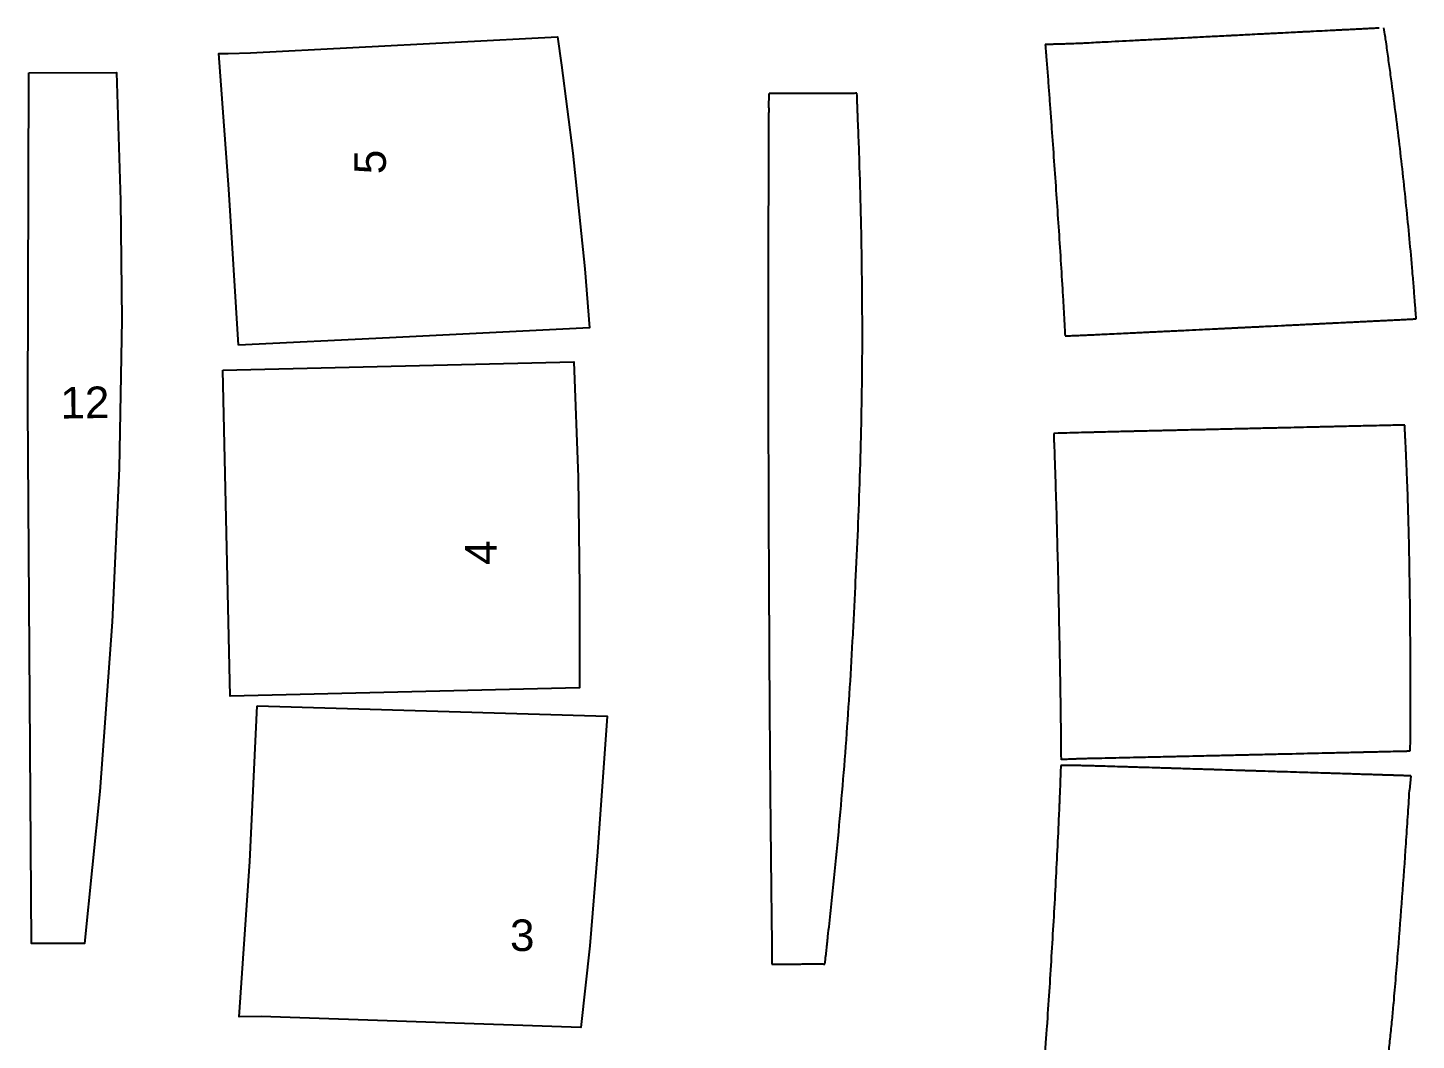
# Model space of a CAD drawing. Header units: inches. Extents: x 337 to 990, y 172 to 475.
# Drawn here: x 431.6 to 528.3, y 300.5 to 371 of the extents above; entities that cross this region are included whole.
import ezdxf

# ---------------------------------------------------------------- set-up
doc = ezdxf.new("R2010")
doc.units = ezdxf.units.IN
doc.header["$MEASUREMENT"] = 0
doc.layers.add('Layer1', color=1, linetype='Continuous')
doc.styles.get("Standard").update_dxf_attribs({"font": 'arial.ttf'})

msp = doc.modelspace()

# ---------------------------------------------------------------- linework, layer by layer
for p, q in [((483.22322, 365.44992), (483.26705, 366.44185)), ((527.94388, 318.92014), (527.84876, 317.91528)), ((483.4489, 306.79339), (483.45155, 305.8141)), ((483.45155, 305.8141), (485.46165, 305.81955))]:
    msp.add_line(p, q)
at = {"color": 7, "linetype": 'Continuous'}
for points, knots in [([(525.74358, 370.99492), (525.6257, 370.98898), (525.50454, 370.98285), (525.3066, 370.97283), (525.22733, 370.96881), (525.10432, 370.96257), (525.05711, 370.96018), (524.95106, 370.95479), (524.89487, 370.95193), (524.72465, 370.94328), (524.60899, 370.9374), (524.44915, 370.92926), (524.39207, 370.92635), (524.26843, 370.92006), (524.20491, 370.91682), (524.00926, 370.90685), (523.87803, 370.90016), (523.55598, 370.88373), (523.37784, 370.87464), (523.14527, 370.86277), (523.06396, 370.85862), (522.86568, 370.84849), (522.76211, 370.8432), (522.43813, 370.82665), (522.20443, 370.81471), (521.70635, 370.78925), (521.44263, 370.77577), (521.10288, 370.75839), (521.04658, 370.75551), (520.9102, 370.74854), (520.83334, 370.74461), (520.72393, 370.73901), (520.685, 370.73702), (520.62352, 370.73388), (520.59168, 370.73225), (520.51924, 370.72854), (520.48173, 370.72663), (520.36531, 370.72067), (520.28251, 370.71644), (520.01838, 370.70293), (519.82131, 370.69285), (519.36189, 370.66935), (519.09493, 370.65569), (518.64001, 370.63242), (518.47072, 370.62376), (518.15031, 370.60737), (518.00052, 370.5997), (517.71783, 370.58524), (517.58166, 370.57828), (517.18866, 370.55817), (516.94736, 370.54583), (516.2855, 370.51197), (515.91698, 370.49311), (515.65421, 370.47967), (515.62001, 370.47792), (515.50908, 370.47224), (515.45417, 370.46943), (515.29111, 370.46109), (515.18463, 370.45564), (514.87187, 370.43963), (514.67226, 370.42942), (514.30505, 370.41062), (514.13617, 370.40198), (513.86403, 370.38805), (513.75675, 370.38255), (513.44573, 370.36663), (513.33048, 370.36073), (512.96422, 370.34196), (512.80417, 370.33376), (512.32224, 370.30907), (512.00114, 370.2926), (511.54013, 370.26895), (511.38731, 370.26111), (511.14176, 370.2485), (511.04345, 370.24345), (510.86806, 370.23444), (510.78921, 370.23039), (510.6288, 370.22214), (510.54738, 370.21795), (510.36338, 370.20849), (510.27213, 370.2038), (510.00045, 370.18983), (509.82208, 370.18066), (509.29362, 370.15347), (508.95021, 370.13578), (507.93412, 370.08331), (507.27561, 370.04909), (506.20611, 369.9928), (505.80459, 369.9715), (505.39123, 369.94939)], [0, 0, 0, 0, 0.01688112, 0.01688112, 0.02874774, 0.02874774, 0.03661324, 0.03661324, 0.04447874, 0.04447874, 0.06020973, 0.06020973, 0.07046001, 0.07046001, 0.08071028, 0.08071028, 0.10121083, 0.10121083, 0.12171138, 0.12171138, 0.13977532, 0.13977532, 0.15783925, 0.15783925, 0.19396713, 0.19396713, 0.22941346, 0.22941346, 0.23686077, 0.23686077, 0.24430808, 0.24430808, 0.24961649, 0.24961649, 0.2576327, 0.2576327, 0.26564891, 0.26564891, 0.28168133, 0.28168133, 0.31374616, 0.31374616, 0.34908579, 0.34908579, 0.36848559, 0.36848559, 0.38411291, 0.38411291, 0.39974023, 0.39974023, 0.43099486, 0.43099486, 0.49350413, 0.49350413, 0.50013899, 0.50013899, 0.50677384, 0.50677384, 0.52004354, 0.52004354, 0.54658295, 0.54658295, 0.57114642, 0.57114642, 0.58803781, 0.58803781, 0.62182058, 0.62182058, 0.64059838, 0.64059838, 0.68503835, 0.68503835, 0.70811843, 0.70811843, 0.72331961, 0.72331961, 0.73852079, 0.73852079, 0.75114448, 0.75114448, 0.76376818, 0.76376818, 0.78901556, 0.78901556, 0.83951034, 0.83951034, 0.94049989, 0.94049989, 1, 1, 1, 1]), ([(505.39161, 369.94941), (505.22756, 369.9407), (505.10584, 369.93465), (504.9078, 369.92552), (504.82716, 369.92207), (504.5729, 369.91157), (504.389, 369.90461), (504.08126, 369.89409), (503.95889, 369.89021), (503.69375, 369.88242), (503.55405, 369.87859), (503.36726, 369.87371), (503.31227, 369.87231), (503.15715, 369.86846), (503.02235, 369.86525), (502.80762, 369.86027), (502.73637, 369.85867), (502.56931, 369.85491), (502.55515, 369.85459), (502.54025, 369.85426), (502.52195, 369.85385), (502.50255, 369.85341), (502.48205, 369.85295)], [0, 0, 0, 0, 0.129518, 0.129518, 0.23039129, 0.23039129, 0.41474562, 0.41474562, 0.55197018, 0.55197018, 0.68919475, 0.68919475, 0.74924001, 0.74924001, 0.86933054, 0.86933054, 0.98942107, 0.98942107, 1, 1, 1, 1.01300401, 1.01300401, 1.01300401, 1.01300401]), ([(489.3667, 366.45452), (489.22309, 366.45223), (489.11594, 366.45053), (488.91579, 366.44743), (488.82298, 366.44605), (488.64977, 366.44359), (488.58888, 366.44274), (488.47521, 366.44121), (488.42007, 366.4405), (488.25639, 366.43849), (488.14959, 366.43733), (487.91467, 366.43518), (487.7888, 366.43427), (487.5483, 366.43317), (487.4308, 366.43292), (487.23155, 366.43299), (487.15072, 366.43316), (486.99353, 366.43364), (486.91456, 366.43397), (486.74289, 366.43481), (486.65236, 366.4353), (486.54484, 366.43588)], [0.005665283, 0.005665283, 0.005665283, 0.005665283, 0.121310292, 0.121310292, 0.238672837, 0.238672837, 0.297772647, 0.297772647, 0.356872457, 0.356872457, 0.475072076, 0.475072076, 0.601502688, 0.601502688, 0.7279333, 0.7279333, 0.821728362, 0.821728362, 0.915523424, 0.915523424, 1, 1, 1, 1]), ([(483.22322, 365.44992), (483.22236, 365.24889), (483.2216, 365.07159), (483.22042, 364.79698), (483.21996, 364.69084), (483.21932, 364.54327), (483.21911, 364.49497), (483.21849, 364.35296), (483.21812, 364.26703), (483.21743, 364.11081), (483.21715, 364.04605), (483.21669, 363.94023), (483.21649, 363.89592), (483.21606, 363.797), (483.21583, 363.7444), (483.21525, 363.61138), (483.21489, 363.52792), (483.21425, 363.37947), (483.21394, 363.30827), (483.21306, 363.09942), (483.2125, 362.96663), (483.21098, 362.59499), (483.20999, 362.34533), (483.20819, 361.86902), (483.2074, 361.65225), (483.20476, 360.89255), (483.203, 360.33117), (483.20001, 359.29826), (483.19876, 358.82893), (483.19646, 357.90884), (483.19542, 357.45492), (483.19252, 356.09116), (483.19091, 355.18251), (483.18843, 353.36067), (483.18755, 352.44678), (483.18658, 350.63346), (483.18648, 349.7344), (483.1871, 347.95019), (483.18781, 347.06198), (483.18994, 345.3249), (483.19133, 344.47773), (483.19404, 343.14993), (483.19515, 342.66105), (483.19759, 341.6713), (483.19891, 341.17358), (483.20132, 340.32163), (483.20238, 339.96486), (483.20426, 339.35095), (483.20508, 339.09058), (483.2066, 338.61917), (483.20729, 338.41234), (483.20864, 338.00889), (483.20931, 337.81281), (483.21063, 337.43425), (483.21129, 337.2471), (483.21242, 336.93357), (483.21286, 336.81062), (483.21373, 336.57701), (483.21416, 336.46286), (483.21516, 336.20254), (483.2157, 336.06211), (483.21681, 335.78292), (483.21736, 335.64837), (483.21846, 335.38768), (483.21901, 335.2593), (483.22059, 334.90878), (483.22169, 334.67436), (483.22332, 334.34295), (483.22387, 334.23519), (483.22567, 333.88536), (483.22703, 333.63072), (483.22982, 333.10898), (483.23125, 332.8417), (483.23305, 332.49932), (483.23352, 332.40794), (483.23508, 332.10159), (483.23622, 331.873), (483.23751, 331.60809), (483.23779, 331.55067), (483.23844, 331.41484), (483.23884, 331.33164), (483.23944, 331.20679), (483.23966, 331.15955), (483.24, 331.08708), (483.24013, 331.0608), (483.24063, 330.95411), (483.24107, 330.86157), (483.242, 330.66194), (483.2425, 330.55669), (483.24341, 330.36357), (483.24384, 330.27184), (483.24465, 330.09929), (483.24501, 330.02431), (483.24565, 329.88972), (483.24595, 329.82585), (483.2467, 329.66868), (483.2471, 329.58617), (483.24785, 329.43174), (483.24821, 329.35641), (483.24939, 329.11518), (483.25021, 328.94808), (483.25195, 328.60206), (483.25283, 328.42739), (483.25461, 328.08113), (483.25551, 327.90866), (483.25824, 327.39296), (483.2601, 327.05145), (483.26582, 326.03182), (483.26982, 325.35858), (483.27866, 323.95792), (483.28354, 323.23071), (483.29405, 321.76046), (483.29971, 321.0134), (483.31149, 319.54424), (483.31764, 318.81616), (483.33179, 317.22978), (483.33993, 316.36795), (483.35736, 314.61471), (483.36654, 313.73258), (483.38394, 312.13097), (483.39205, 311.41057), (483.40805, 310.03775), (483.41596, 309.38064), (483.426, 308.57413), (483.42815, 308.4029), (483.43218, 308.08535), (483.43403, 307.94061), (483.43705, 307.70532), (483.43817, 307.61875), (483.44017, 307.46389), (483.44111, 307.39141), (483.444, 307.1692), (483.44603, 307.01314), (483.4489, 306.79339)], [0, 0, 0, 0, 0.00771598, 0.00771598, 0.01394504, 0.01394504, 0.01807288, 0.01807288, 0.02220072, 0.02220072, 0.02460493, 0.02460493, 0.02700915, 0.02700915, 0.03022018, 0.03022018, 0.03383625, 0.03383625, 0.03745233, 0.03745233, 0.04468448, 0.04468448, 0.05684079, 0.05684079, 0.0689971, 0.0689971, 0.09739863, 0.09739863, 0.12075296, 0.12075296, 0.14410729, 0.14410729, 0.19081596, 0.19081596, 0.23752462, 0.23752462, 0.28278153, 0.28278153, 0.32803844, 0.32803844, 0.37187397, 0.37187397, 0.39705401, 0.39705401, 0.42223405, 0.42223405, 0.44044872, 0.44044872, 0.45451748, 0.45451748, 0.4650223, 0.4650223, 0.47386276, 0.47386276, 0.48301254, 0.48301254, 0.4897367, 0.4897367, 0.49646086, 0.49646086, 0.50318502, 0.50318502, 0.51010381, 0.51010381, 0.5170226, 0.5170226, 0.52807345, 0.52807345, 0.53437635, 0.53437635, 0.54691695, 0.54691695, 0.55995379, 0.55995379, 0.56513038, 0.56513038, 0.57570646, 0.57570646, 0.5791215, 0.5791215, 0.58264349, 0.58264349, 0.5849865, 0.5849865, 0.58732951, 0.58732951, 0.59185124, 0.59185124, 0.59608328, 0.59608328, 0.60031532, 0.60031532, 0.60454736, 0.60454736, 0.6087794, 0.6087794, 0.61268903, 0.61268903, 0.61659866, 0.61659866, 0.62527264, 0.62527264, 0.63394663, 0.63394663, 0.64262062, 0.64262062, 0.6599686, 0.6599686, 0.69466455, 0.69466455, 0.73228625, 0.73228625, 0.77017723, 0.77017723, 0.80806822, 0.80806822, 0.85237371, 0.85237371, 0.89667919, 0.89667919, 0.93307499, 0.93307499, 0.96667178, 0.96667178, 0.9757203, 0.9757203, 0.98302924, 0.98302924, 0.9872971, 0.9872971, 0.99156496, 0.99156496, 1, 1, 1, 1]), ([(506.42626, 349.67064), (506.91754, 349.69367), (507.34782, 349.71414), (507.9854, 349.74478), (508.19116, 349.75472), (508.55699, 349.77244), (508.71358, 349.78004), (509.03433, 349.79562), (509.20178, 349.80375), (509.50554, 349.81854), (509.6484, 349.8255), (509.92748, 349.83911), (510.06371, 349.84577), (510.34888, 349.85971), (510.50386, 349.8673), (510.78886, 349.88125), (510.92357, 349.88785), (511.20614, 349.90171), (511.35378, 349.90895), (511.67212, 349.92458), (511.85079, 349.93336), (512.18719, 349.9499), (512.34874, 349.95784), (512.82261, 349.98115), (513.12416, 349.996), (513.65914, 350.02237), (513.88763, 350.03363), (514.21531, 350.04979), (514.30203, 350.05407), (514.45144, 350.06143), (514.51284, 350.06446), (514.62165, 350.06983), (514.67165, 350.07229), (514.81646, 350.07944), (514.90607, 350.08386), (515.09495, 350.09318), (515.18884, 350.09781), (515.37737, 350.10711), (515.47443, 350.1119), (515.64243, 350.12019), (515.71188, 350.12362), (515.84821, 350.13034), (515.89116, 350.13246), (515.96081, 350.1359), (515.99016, 350.13735), (516.12979, 350.14424), (516.23414, 350.14939), (516.46254, 350.16066), (516.58706, 350.16681), (516.83482, 350.17904), (516.95497, 350.18497), (517.18959, 350.19655), (517.29684, 350.20184), (517.49747, 350.21174), (517.59328, 350.21647), (517.87021, 350.23014), (518.04084, 350.23856), (518.53498, 350.26294), (518.85458, 350.27872), (519.29085, 350.30025), (519.42955, 350.30709), (519.68928, 350.31991), (519.80365, 350.32555), (520.06416, 350.3384), (520.20924, 350.34556), (520.48402, 350.35912), (520.60946, 350.36531), (520.81946, 350.37567), (520.9015, 350.37972), (521.03435, 350.38627), (521.08445, 350.38874), (521.19927, 350.39441), (521.2897, 350.39887), (521.48379, 350.40844), (521.58507, 350.41344), (521.82161, 350.42511), (521.95443, 350.43166), (522.17971, 350.44278), (522.27061, 350.44726), (522.37823, 350.45257), (522.40996, 350.45414), (522.45095, 350.45616), (522.46418, 350.45681), (522.49566, 350.45836), (522.64067, 350.46552), (522.96761, 350.48165), (523.18546, 350.4924), (523.50497, 350.50817), (523.61855, 350.51377), (523.78073, 350.52178), (523.83087, 350.52425), (523.95542, 350.5304), (524.02681, 350.53393), (524.25106, 350.545), (524.41269, 350.55298), (524.67608, 350.56599), (524.80228, 350.57222), (524.99177, 350.58158), (525.05877, 350.58489), (525.1731, 350.59054), (525.22386, 350.59305), (525.34006, 350.5988), (525.40293, 350.6019), (525.59639, 350.61147), (525.73178, 350.61817), (525.98616, 350.63075), (526.11265, 350.63701), (526.29751, 350.64617), (526.3578, 350.64916), (526.46621, 350.65453), (526.51052, 350.65672), (526.64235, 350.66326), (526.72204, 350.66721), (526.89683, 350.67589), (526.97969, 350.68), (527.14543, 350.68824), (527.22462, 350.69217), (527.45117, 350.70345), (527.58749, 350.71025), (527.75188, 350.71846), (527.79281, 350.72051), (527.83193, 350.72247)], [0, 0, 0, 0, 0.0634049, 0.0634049, 0.09351782, 0.09351782, 0.11513405, 0.11513405, 0.13610495, 0.13610495, 0.15707585, 0.15707585, 0.17705678, 0.17705678, 0.19660852, 0.19660852, 0.21616026, 0.21616026, 0.2379021, 0.2379021, 0.26054905, 0.26054905, 0.28319599, 0.28319599, 0.32848989, 0.32848989, 0.36093347, 0.36093347, 0.3722922, 0.3722922, 0.38003442, 0.38003442, 0.38777664, 0.38777664, 0.40326109, 0.40326109, 0.41587638, 0.41587638, 0.42849166, 0.42849166, 0.43710175, 0.43710175, 0.44508112, 0.44508112, 0.45306049, 0.45306049, 0.46901923, 0.46901923, 0.48497797, 0.48497797, 0.49834198, 0.49834198, 0.50959058, 0.50959058, 0.52083918, 0.52083918, 0.54333638, 0.54333638, 0.58833078, 0.58833078, 0.61077459, 0.61077459, 0.6324173, 0.6324173, 0.65406002, 0.65406002, 0.67067527, 0.67067527, 0.68099575, 0.68099575, 0.68716645, 0.68716645, 0.6950557, 0.6950557, 0.70294495, 0.70294495, 0.71872346, 0.71872346, 0.73450196, 0.73450196, 0.74327492, 0.74327492, 0.74887592, 0.74887592, 0.76007791, 0.76007791, 0.78944925, 0.78944925, 0.80722736, 0.80722736, 0.81647691, 0.81647691, 0.82572646, 0.82572646, 0.84422555, 0.84422555, 0.86272464, 0.86272464, 0.87326571, 0.87326571, 0.88120504, 0.88120504, 0.88914437, 0.88914437, 0.90502303, 0.90502303, 0.92385069, 0.92385069, 0.93330822, 0.93330822, 0.94129882, 0.94129882, 0.94928942, 0.94928942, 0.96007224, 0.96007224, 0.97085507, 0.97085507, 0.99242071, 0.99242071, 1, 1, 1, 1]), ([(527.83247, 350.7225), (527.90065, 350.72595), (527.95243, 350.7286), (528.09342, 350.73614), (528.16654, 350.74057), (528.30303, 350.7492), (528.30731, 350.74947), (528.31166, 350.74974), (528.31606, 350.75002)], [0, 0, 0, 0, 0.3335599, 0.3335599, 1, 1, 1, 1.02090356, 1.02090356, 1.02090356, 1.02090356]), ([(503.86193, 349.56034), (504.05694, 349.56823), (504.21803, 349.57475), (504.4472, 349.58409), (504.5225, 349.58717), (504.74247, 349.59625), (504.89203, 349.60247), (505.18267, 349.61475), (505.31859, 349.62059), (505.59621, 349.63272), (505.73516, 349.63889), (506.04908, 349.65311), (506.22639, 349.66128), (506.42619, 349.67064)], [0.004258303, 0.004258303, 0.004258303, 0.004258303, 0.193567677, 0.193567677, 0.30048967, 0.30048967, 0.45895857, 0.45895857, 0.631683319, 0.631683319, 0.804408067, 0.804408067, 1, 1, 1, 1]), ([(527.0809, 343.34213), (526.76884, 343.33514), (526.36768, 343.32603), (525.68767, 343.31051), (525.4177, 343.30433), (524.91192, 343.29273), (524.67528, 343.2873), (524.37616, 343.28042), (524.28854, 343.2784), (524.10465, 343.27417), (524.01081, 343.272), (523.72359, 343.26539), (523.5245, 343.2608), (523.12105, 343.25149), (522.91739, 343.24679), (522.59141, 343.23926), (522.47649, 343.2366), (522.22613, 343.23081), (522.093, 343.22774), (521.88644, 343.22296), (521.80807, 343.22115), (521.59896, 343.21631), (521.46315, 343.21317), (521.18421, 343.20671), (521.04344, 343.20345), (520.61714, 343.19358), (520.32762, 343.18687), (519.73141, 343.17305), (519.4245, 343.16594), (518.75335, 343.15037), (518.39926, 343.14215), (517.86698, 343.12979), (517.67843, 343.12541), (517.32528, 343.11721), (517.15903, 343.11334), (516.81562, 343.10536), (516.63849, 343.10124), (516.31431, 343.0937), (516.18375, 343.09066), (515.9317, 343.0848), (515.80735, 343.0819), (515.43931, 343.07333), (515.20064, 343.06777), (514.77237, 343.05778), (514.58087, 343.05332), (514.30675, 343.04692), (514.22181, 343.04494), (514.06511, 343.04128), (513.98953, 343.03951), (513.84504, 343.03613), (513.78006, 343.03462), (513.55964, 343.02946), (513.40988, 343.02596), (513.12044, 343.01919), (512.9782, 343.01585), (512.55887, 343.00603), (512.28922, 342.9997), (511.91159, 342.99082), (511.79577, 342.9881), (511.61015, 342.98373), (511.54076, 342.9821), (511.41297, 342.97909), (511.35183, 342.97764), (511.21351, 342.97438), (511.1353, 342.97254), (510.94242, 342.96798), (510.83735, 342.9655), (510.63622, 342.96074), (510.53697, 342.95839), (510.24314, 342.95143), (510.0525, 342.9469), (509.67108, 342.93783), (509.48092, 342.9333), (509.1744, 342.92597), (509.05477, 342.92311), (508.82474, 342.91759), (508.72932, 342.9153), (508.56075, 342.91124), (508.49107, 342.90956), (508.3059, 342.9051), (508.1863, 342.90221), (507.96582, 342.89687), (507.85809, 342.89427), (507.54047, 342.88656), (507.33616, 342.88157), (506.73, 342.86667), (506.33492, 342.85681), (505.82441, 342.84375), (505.74008, 342.84158), (505.65423, 342.83937)], [0, 0, 0, 0, 0.05399309, 0.05399309, 0.08825309, 0.08825309, 0.1214326, 0.1214326, 0.1361618, 0.1361618, 0.15089099, 0.15089099, 0.18034937, 0.18034937, 0.2083942, 0.2083942, 0.22376885, 0.22376885, 0.23914349, 0.23914349, 0.24930945, 0.24930945, 0.26964135, 0.26964135, 0.28997326, 0.28997326, 0.33063707, 0.33063707, 0.37212429, 0.37212429, 0.41958775, 0.41958775, 0.4454116, 0.4454116, 0.47123544, 0.47123544, 0.4969611, 0.4969611, 0.51318434, 0.51318434, 0.52940757, 0.52940757, 0.56185404, 0.56185404, 0.58930861, 0.58930861, 0.60216158, 0.60216158, 0.61501455, 0.61501455, 0.62431694, 0.62431694, 0.64292173, 0.64292173, 0.66152652, 0.66152652, 0.69873609, 0.69873609, 0.7156181, 0.7156181, 0.72627675, 0.72627675, 0.73693541, 0.73693541, 0.74876647, 0.74876647, 0.76135479, 0.76135479, 0.77394311, 0.77394311, 0.79911976, 0.79911976, 0.82573948, 0.82573948, 0.84339232, 0.84339232, 0.86042699, 0.86042699, 0.8715588, 0.8715588, 0.88619134, 0.88619134, 0.90082388, 0.90082388, 0.93008897, 0.93008897, 0.98861913, 0.98861913, 1, 1, 1, 1]), ([(527.51344, 343.35429), (527.45133, 343.35217), (527.40454, 343.35062), (527.27803, 343.34671), (527.21416, 343.34518), (527.08038, 343.34212)], [0.023705132, 0.023705132, 0.023705132, 0.023705132, 0.342140977, 0.342140977, 1, 1, 1, 1]), ([(505.65418, 342.83937), (505.35154, 342.83155), (505.06968, 342.8242), (504.2494, 342.80282), (503.73631, 342.78945), (503.13274, 342.77427), (503.10763, 342.77364), (503.08239, 342.77301), (503.07771, 342.77289), (503.07302, 342.77278), (503.06833, 342.77266)], [0, 0, 0, 0, 0.32400488, 0.32400488, 0.97201464, 0.97201464, 1, 1, 1, 1.00519311, 1.00519311, 1.00519311, 1.00519311]), ([(503.58127, 320.07248), (503.59365, 320.07303), (503.60592, 320.07359), (503.61808, 320.07414), (503.81167, 320.08288), (503.97784, 320.09036), (504.27286, 320.10322), (504.4038, 320.10875), (504.63582, 320.11804), (504.73776, 320.12197), (504.94896, 320.12961), (505.05647, 320.13322), (505.24836, 320.13924), (505.33013, 320.14162), (505.48579, 320.14542), (505.53891, 320.14663), (505.60053, 320.14796)], [-0.01518993, -0.01518993, -0.01518993, -0.01518993, 0, 0, 0, 0.2418387, 0.2418387, 0.45912521, 0.45912521, 0.61610614, 0.61610614, 0.77308707, 0.77308707, 0.930068, 0.930068, 1, 1, 1, 1]), ([(505.59996, 320.14795), (506.09642, 320.15835), (506.69541, 320.17127), (508.00999, 320.20018), (508.70125, 320.21558), (509.91162, 320.24281), (510.37807, 320.25336), (510.94367, 320.2662), (511.02183, 320.26798), (511.29898, 320.27428), (511.38689, 320.27628), (511.69841, 320.28338), (511.85721, 320.287), (512.3427, 320.29808), (512.67849, 320.30577), (513.24772, 320.31881), (513.47393, 320.324), (513.81794, 320.33191), (513.93061, 320.3345), (514.13823, 320.33927), (514.23632, 320.34152), (514.52257, 320.34811), (514.70271, 320.35226), (515.07059, 320.36073), (515.2597, 320.36509), (515.63875, 320.37384), (515.83173, 320.37829), (516.17191, 320.38615), (516.31751, 320.38951), (516.58557, 320.3957), (516.70414, 320.39844), (516.9265, 320.40359), (517.03273, 320.40604), (517.34549, 320.41328), (517.54609, 320.41792), (517.93622, 320.42695), (518.11788, 320.43116), (518.48034, 320.43956), (518.66362, 320.44381), (519.12436, 320.45449), (519.40695, 320.46104), (520.40623, 320.48423), (521.08969, 320.50011), (521.91977, 320.51942), (522.06388, 320.52278), (522.57469, 320.53467), (522.97185, 320.54392), (523.52427, 320.5568), (523.71052, 320.56114), (524.07893, 320.56974), (524.25814, 320.57393), (524.49543, 320.57947), (524.55785, 320.58093), (524.65888, 320.5833), (524.69747, 320.5842), (524.81097, 320.58685), (524.94281, 320.58994), (525.17224, 320.59531), (525.26271, 320.59743), (525.52913, 320.60367), (525.69607, 320.60759), (526.17279, 320.61878), (526.45845, 320.62551), (527.0081, 320.63849), (527.26037, 320.64447), (527.46883, 320.64945)], [0, 0, 0, 0, 0.10243769, 0.10243769, 0.19192365, 0.19192365, 0.24317186, 0.24317186, 0.25081979, 0.25081979, 0.27360883, 0.27360883, 0.29639788, 0.29639788, 0.34197597, 0.34197597, 0.37096647, 0.37096647, 0.38512717, 0.38512717, 0.39928787, 0.39928787, 0.42760927, 0.42760927, 0.4530304, 0.4530304, 0.47845154, 0.47845154, 0.49705294, 0.49705294, 0.51226911, 0.51226911, 0.52748528, 0.52748528, 0.55791762, 0.55791762, 0.58232565, 0.58232565, 0.60673367, 0.60673367, 0.64300396, 0.64300396, 0.73929157, 0.73929157, 0.75988001, 0.75988001, 0.80678317, 0.80678317, 0.83312888, 0.83312888, 0.85947459, 0.85947459, 0.86901456, 0.86901456, 0.87507779, 0.87507779, 0.88659291, 0.88659291, 0.89670862, 0.89670862, 0.91606577, 0.91606577, 0.95478006, 0.95478006, 1, 1, 1, 1]), ([(527.46751, 320.64942), (527.53845, 320.65102), (527.58934, 320.6521), (527.71318, 320.65407), (527.77134, 320.65415), (527.90277, 320.65368)], [0, 0, 0, 0, 0.347856682, 0.347856682, 0.99735637, 0.99735637, 0.99735637, 0.99735637]), ([(505.55723, 319.61934), (505.39599, 319.62381), (505.26822, 319.62706), (505.01722, 319.63237), (504.8985, 319.63414), (504.70645, 319.63609), (504.64527, 319.63661), (504.52582, 319.63751), (504.47123, 319.63789), (504.37295, 319.63854), (504.32679, 319.63883), (504.19316, 319.63956), (504.11052, 319.63987), (503.89198, 319.64028), (503.75098, 319.64018), (503.56252, 319.63978)], [0, 0, 0, 0, 0.180019944, 0.180019944, 0.389867479, 0.389867479, 0.481319885, 0.481319885, 0.553077263, 0.553077263, 0.624834642, 0.624834642, 0.768349398, 0.768349398, 0.98641755, 0.98641755, 0.98641755, 0.98641755]), ([(527.43709, 318.93568), (527.31352, 318.93975), (527.24435, 318.94198), (527.09573, 318.94674), (527.00378, 318.94969), (526.8597, 318.9543), (526.808, 318.95595), (526.72451, 318.95861), (526.68836, 318.95976), (526.60009, 318.96257), (526.55183, 318.96411), (526.40149, 318.96889), (526.29315, 318.97234), (526.10112, 318.97844), (526.01963, 318.98103), (525.85502, 318.98625), (525.76909, 318.98898), (525.59103, 318.99462), (525.50156, 318.99746), (525.30756, 319.0036), (525.19783, 319.00708), (524.97929, 319.014), (524.87126, 319.01741), (524.59696, 319.02609), (524.46065, 319.0304), (524.12912, 319.04087), (523.95619, 319.04634), (523.58758, 319.05798), (523.3912, 319.06418), (522.97225, 319.0774), (522.75558, 319.08423), (522.37888, 319.09611), (522.24687, 319.10027), (521.96204, 319.10925), (521.81955, 319.11374), (521.44191, 319.12564), (521.19697, 319.13336), (520.70118, 319.14898), (520.44761, 319.15697), (519.91333, 319.17379), (519.63194, 319.18265), (518.96382, 319.20369), (518.58693, 319.21555), (517.93268, 319.23614), (517.64703, 319.24512), (517.25434, 319.25747), (517.14014, 319.26106), (516.93664, 319.26746), (516.84779, 319.27026), (516.65676, 319.27626), (516.55001, 319.27962), (516.32182, 319.28679), (516.20587, 319.29043), (515.98102, 319.2975), (515.87039, 319.30097), (515.4231, 319.31503), (515.10051, 319.32515), (514.63469, 319.33977), (514.47901, 319.34466), (514.23927, 319.35218), (514.15428, 319.35484), (513.99147, 319.35995), (513.91117, 319.36246), (513.72863, 319.36818), (513.6292, 319.3713), (513.39601, 319.3786), (513.26223, 319.38279), (513.00944, 319.3907), (512.88581, 319.39457), (512.52158, 319.40596), (512.28683, 319.41329), (511.87283, 319.42622), (511.68714, 319.43201), (511.42299, 319.44024), (511.33436, 319.443), (511.16697, 319.44821), (511.09916, 319.45032), (510.94821, 319.45502), (510.87015, 319.45745), (510.64065, 319.46458), (510.49242, 319.46918), (510.20009, 319.47825), (510.05682, 319.48268), (509.63576, 319.49571), (509.36741, 319.504), (508.97895, 319.51595), (508.85129, 319.51988), (508.62175, 319.52693), (508.51392, 319.53023), (508.27637, 319.5375), (508.1654, 319.54089), (507.81208, 319.55167), (507.58148, 319.55868), (507.11303, 319.57284), (506.87607, 319.57996), (506.41997, 319.59357), (506.19614, 319.60023), (505.85359, 319.61046), (505.73857, 319.61391), (505.5595, 319.61927)], [0, 0, 0, 0, 0.01120256, 0.01120256, 0.0228232, 0.0228232, 0.02983255, 0.02983255, 0.03630185, 0.03630185, 0.04277116, 0.04277116, 0.05570977, 0.05570977, 0.06864837, 0.06864837, 0.08158698, 0.08158698, 0.09452559, 0.09452559, 0.1074642, 0.1074642, 0.1204028, 0.1204028, 0.14628002, 0.14628002, 0.17215723, 0.17215723, 0.1992484, 0.1992484, 0.22773377, 0.22773377, 0.24227175, 0.24227175, 0.26375277, 0.26375277, 0.29852572, 0.29852572, 0.33329867, 0.33329867, 0.36998651, 0.36998651, 0.41806182, 0.41806182, 0.45730765, 0.45730765, 0.473414, 0.473414, 0.48830124, 0.48830124, 0.50226709, 0.50226709, 0.51623295, 0.51623295, 0.5301988, 0.5301988, 0.57347823, 0.57347823, 0.59562675, 0.59562675, 0.61029141, 0.61029141, 0.62250424, 0.62250424, 0.63471708, 0.63471708, 0.65067345, 0.65067345, 0.66662981, 0.66662981, 0.69854255, 0.69854255, 0.72483638, 0.72483638, 0.74080616, 0.74080616, 0.7500918, 0.7500918, 0.75937743, 0.75937743, 0.77794869, 0.77794869, 0.79651995, 0.79651995, 0.83366248, 0.83366248, 0.85238786, 0.85238786, 0.87111325, 0.87111325, 0.88520035, 0.88520035, 0.9192254, 0.9192254, 0.95039697, 0.95039697, 0.98156854, 0.98156854, 1, 1, 1, 1]), ([(485.81086, 305.82407), (485.97645, 305.82686), (486.10858, 305.82883), (486.45458, 305.83204), (486.61334, 305.8307), (486.93794, 305.82269), (487.02985, 305.8201), (487.13635, 305.81691)], [0, 0, 0, 0, 0.257701134, 0.257701134, 0.778760591, 0.778760591, 0.956228541, 0.956228541, 0.956228541, 0.956228541])]:
    msp.add_open_spline(points, degree=3, knots=knots, dxfattribs=at)
at = {"color": 7, "linetype": 'Continuous', "lineweight": 25}
for points, knots in [([(528.31606, 350.75002), (528.28647, 351.13952), (528.26109, 351.47192), (528.23994, 351.7472), (528.20452, 352.20807), (528.18092, 352.50887), (528.11906, 353.27803), (528.08781, 353.65653), (527.99048, 354.80489), (527.92235, 355.56873), (527.70856, 357.85181), (527.55093, 359.38812), (527.21356, 362.4215), (527.03352, 363.92593), (526.73665, 366.24388), (526.6387, 366.98559), (526.48214, 368.13361), (526.42958, 368.51285), (526.34993, 369.07831), (526.32217, 369.27378), (526.26916, 369.64421), (526.24765, 369.79332), (526.21368, 370.02801), (526.17888, 370.26841), (526.131, 370.59862), (526.07003, 371.01863)], [-0.03733263, -0.03733263, -0.03733263, -0.03733263, 0, 0, 0, 0.0625, 0.0625, 0.125, 0.125, 0.25, 0.25, 0.5, 0.5, 0.75, 0.75, 0.875, 0.875, 0.9375, 0.9375, 0.96875, 0.96875, 1, 1, 1, 1.03201147, 1.03201147, 1.03201147, 1.03201147]), ([(502.48205, 369.85295), (502.51704, 369.42115), (502.54393, 369.08834), (502.5627, 368.85451), (502.58289, 368.60306), (502.5937, 368.46609), (502.62241, 368.10039), (502.63874, 367.8901), (502.67992, 367.3555), (502.71298, 366.91918), (502.76542, 366.21891), (502.79252, 365.85334), (502.84846, 365.0913), (502.88104, 364.64313), (503.01098, 362.8421), (503.12445, 361.23113), (503.33349, 358.18825), (503.43351, 356.69819), (503.58354, 354.35382), (503.62796, 353.64408), (503.7002, 352.44912), (503.72167, 352.0876), (503.75552, 351.5034), (503.76586, 351.32276), (503.7876, 350.93651), (503.79454, 350.81234), (503.80828, 350.55898), (503.82065, 350.33085), (503.83853, 349.99796), (503.86193, 349.56034)], [-0.02905989, -0.02905989, -0.02905989, -0.02905989, 0, 0, 0, 0.03125, 0.03125, 0.0625, 0.0625, 0.125, 0.125, 0.1875, 0.1875, 0.25, 0.25, 0.5, 0.5, 0.75, 0.75, 0.875, 0.875, 0.9375, 0.9375, 0.96875, 0.96875, 1, 1, 1, 1.0281396, 1.0281396, 1.0281396, 1.0281396]), ([(487.13635, 305.81691), (487.18558, 306.25492), (487.22294, 306.58728), (487.24841, 306.81398), (487.27119, 307.01666), (487.28447, 307.13489), (487.31477, 307.40514), (487.33553, 307.59095), (487.38063, 307.99636), (487.41725, 308.32871), (487.51851, 309.25771), (487.58257, 309.85723), (487.77285, 311.67636), (487.89526, 312.89952), (488.24219, 316.55088), (488.45112, 319.00452), (488.81126, 323.8609), (488.96179, 326.27157), (489.12818, 329.38257), (489.15805, 329.9648), (489.22046, 331.22232), (489.25008, 331.8501), (489.33415, 333.58086), (489.40077, 334.95904), (489.49187, 337.22968), (489.54089, 338.56776), (489.61771, 340.95858), (489.65254, 342.21882), (489.73186, 345.86144), (489.7539, 348.30214), (489.73784, 353.24781), (489.70187, 355.67569), (489.61698, 359.33708), (489.58303, 360.5732), (489.52322, 362.39302), (489.5021, 363.01892), (489.46536, 363.92182), (489.4503, 364.26401), (489.4336, 364.67477), (489.42738, 364.83335), (489.41496, 365.15945), (489.41155, 365.25117), (489.40396, 365.45498), (489.39606, 365.66693), (489.38364, 366.00011), (489.3667, 366.45452)], [-0.00873841, -0.00873841, -0.00873841, -0.00873841, 0, 0, 0, 0.0078125, 0.0078125, 0.015625, 0.015625, 0.03125, 0.03125, 0.0625, 0.0625, 0.125, 0.125, 0.25, 0.25, 0.375, 0.375, 0.40625, 0.40625, 0.4375, 0.4375, 0.5, 0.5, 0.5625, 0.5625, 0.625, 0.625, 0.75, 0.75, 0.875, 0.875, 0.9375, 0.9375, 0.96875, 0.96875, 0.984375, 0.984375, 0.9921875, 0.9921875, 1, 1, 1, 1.00812435, 1.00812435, 1.00812435, 1.00812435]), ([(486.54357, 366.43589), (486.10922, 366.4377), (485.67487, 366.43951), (485.23614, 366.44133), (485.23175, 366.44135), (483.26705, 366.44185)], [0, 0, 0, 0, 0.99, 0.99, 1, 1, 1, 1]), ([(527.84488, 333.71412), (527.83758, 334.14731), (527.83209, 334.43424), (527.81713, 335.15518), (527.80893, 335.51536), (527.78223, 336.5949), (527.76148, 337.31667), (527.71435, 338.75508), (527.68784, 339.47543), (527.64372, 340.55624), (527.62836, 340.91494), (527.59603, 341.63657), (527.58306, 341.91437), (527.56187, 342.35537), (527.54884, 342.62662), (527.53269, 342.95962), (527.51344, 343.35429)], [0, 0, 0, 0, 0.125, 0.125, 0.25, 0.25, 0.5, 0.5, 0.75, 0.75, 0.875, 0.875, 1, 1, 1, 1.07688693, 1.07688693, 1.07688693, 1.07688693]), ([(503.06833, 342.77266), (503.0852, 342.34487), (503.09824, 342.01176), (503.10745, 341.77332), (503.11855, 341.486), (503.12409, 341.33617), (503.13935, 340.91727), (503.14731, 340.69251), (503.16934, 340.05518), (503.18411, 339.60465), (503.22363, 338.35064), (503.25052, 337.42662), (503.31834, 334.9453), (503.36241, 333.09979), (503.41682, 330.58695), (503.43445, 329.73257), (503.46992, 327.94117), (503.48463, 327.16534), (503.50876, 325.79096), (503.51624, 325.34624), (503.53007, 324.4836), (503.53574, 324.11307), (503.54867, 323.20928), (503.55392, 322.81617), (503.56205, 322.14267), (503.56435, 321.94137), (503.56904, 321.49893), (503.57044, 321.36064), (503.57295, 321.07312), (503.57499, 320.83874), (503.57776, 320.50519), (503.58127, 320.07248)], [-0.02593271, -0.02593271, -0.02593271, -0.02593271, 0, 0, 0, 0.03125, 0.03125, 0.0625, 0.0625, 0.125, 0.125, 0.25, 0.25, 0.5, 0.5, 0.625, 0.625, 0.75, 0.75, 0.8125, 0.8125, 0.875, 0.875, 0.9375, 0.9375, 0.96875, 0.96875, 1, 1, 1, 1.02547395, 1.02547395, 1.02547395, 1.02547395]), ([(527.90277, 320.65368), (527.90499, 321.07795), (527.90673, 321.41128), (527.90798, 321.65367), (527.90971, 321.98999), (527.91052, 322.15122), (527.91275, 322.66191), (527.91367, 322.90596), (527.91606, 323.66646), (527.91698, 324.15934), (527.91776, 325.6771), (527.91556, 326.66898), (527.90538, 328.68473), (527.89748, 329.68402), (527.87573, 331.6946), (527.86283, 332.64364), (527.84512, 333.69967)], [-0.04504499, -0.04504499, -0.04504499, -0.04504499, 0, 0, 0, 0.0625, 0.0625, 0.125, 0.125, 0.25, 0.25, 0.5, 0.5, 0.75, 0.75, 1, 1, 1, 1]), ([(503.56252, 319.63978), (503.54866, 319.21997), (503.53748, 318.88661), (503.529, 318.6397), (503.51961, 318.3666), (503.51352, 318.19927), (503.50258, 317.9383), (503.49798, 317.83384), (503.48787, 317.60248), (503.48161, 317.45384), (503.47803, 317.3682), (503.47088, 317.19598), (503.46313, 317.01177), (503.45792, 316.8896), (503.44593, 316.61102), (503.43593, 316.38103), (503.39221, 315.3883), (503.35273, 314.54068), (503.23337, 312.09608), (503.14555, 310.44678), (502.95825, 307.18141), (502.85272, 305.46281), (502.70206, 303.12546), (502.6395, 302.20857), (502.55932, 301.07203), (502.53112, 300.68035), (502.48109, 299.9964), (502.46983, 299.82552), (502.43915, 299.39662), (502.42875, 299.27047), (502.40618, 298.99814), (502.38713, 298.7683), (502.35942, 298.43434), (502.32303, 297.99625)], [-0.0282527, -0.0282527, -0.0282527, -0.0282527, 0, 0, 0, 0.03125, 0.03125, 0.046875, 0.046875, 0.0625, 0.0625, 0.078125, 0.078125, 0.09375, 0.09375, 0.125, 0.125, 0.25, 0.25, 0.5, 0.5, 0.75, 0.75, 0.875, 0.875, 0.9375, 0.9375, 0.96875, 0.96875, 1, 1, 1, 1.0263742, 1.0263742, 1.0263742, 1.0263742]), ([(527.94388, 318.92014), (527.74429, 318.92127), (527.59298, 318.92837), (527.44015, 318.93553), (527.43862, 318.9356), (527.43709, 318.93568)], [0, 0, 0, 0, 0.99, 0.99, 1, 1, 1, 1]), ([(526.74604, 303.07677), (526.7822, 303.48851), (526.79888, 303.67933), (526.8547, 304.32715), (526.87964, 304.61976), (526.95808, 305.55009), (527.00835, 306.15956), (527.15946, 308.03156), (527.25376, 309.25189), (527.43767, 311.73296), (527.52527, 312.96801), (527.65073, 314.82058), (527.69147, 315.43672), (527.7517, 316.37012), (527.77096, 316.6721), (527.81067, 317.30209), (527.82316, 317.50274), (527.84876, 317.91528)], [0, 0, 0, 0, 0.0625, 0.0625, 0.125, 0.125, 0.25, 0.25, 0.5, 0.5, 0.75, 0.75, 0.875, 0.875, 0.9375, 0.9375, 1, 1, 1, 1]), ([(485.46165, 305.81955), (485.57559, 305.82102), (485.68953, 305.8225), (485.80462, 305.82398), (485.80578, 305.824), (485.80693, 305.82401)], [0, 0, 0, 0, 0.99, 0.99, 1, 1, 1, 1]), ([(526.10848, 297.25691), (526.16188, 297.68825), (526.2029, 298.01971), (526.23153, 298.25108), (526.26376, 298.51158), (526.28027, 298.64519), (526.32668, 299.02934), (526.34995, 299.22599), (526.4189, 299.81924), (526.46202, 300.20511), (526.54615, 300.99007), (526.58563, 301.37468), (526.64418, 301.97151), (526.66314, 302.16902), (526.69888, 302.55188), (526.7111, 302.68716), (526.73467, 302.94858)], [-0.11102506, -0.11102506, -0.11102506, -0.11102506, 0, 0, 0, 0.125, 0.125, 0.25, 0.25, 0.5, 0.5, 0.75, 0.75, 0.875, 0.875, 1, 1, 1, 1])]:
    msp.add_open_spline(points, degree=3, knots=knots, dxfattribs=at)
for points in [[(527.84512, 333.69967), (527.84504, 333.70449), (527.84496, 333.7093), (527.84488, 333.71412)], [(526.73467, 302.94858), (526.73846, 302.99131), (526.74225, 303.03404), (526.74604, 303.07677)]]:
    msp.add_open_spline(points, degree=3, dxfattribs=at)
at = {"layer": 'Layer1'}
for points in [[(446.30106, 348.92393), (445.61877, 359.7884), (444.92118, 369.21654), (445.57748, 369.23163), (447.13925, 369.28043), (468.50916, 370.38222), (468.79186, 368.42164), (469.5896, 362.28433), (470.42363, 354.22364), (470.75519, 350.11361), (456.80839, 349.42097), (446.30106, 348.92393)], [(431.70055, 367.8816), (437.80019, 367.89427), (438.09175, 358.97997), (438.18046, 350.6726), (437.98391, 340.33429), (437.49832, 329.64469), (436.65287, 317.82471), (435.56984, 307.25667), (431.88505, 307.25385), (431.62746, 344.6407), (431.70055, 367.8816)], [(445.21567, 347.16706), (469.66078, 347.7487), (469.96034, 339.72347), (470.05806, 332.02254), (470.05012, 325.04809), (445.72862, 324.46688), (445.21567, 347.16706)], [(447.59929, 323.78778), (471.98064, 323.06815), (471.30683, 313.6315), (470.77144, 307.09659), (470.14525, 301.40491), (447.87421, 302.15568), (446.3598, 302.14426), (447.08853, 312.95975), (447.59929, 323.78778)]]:
    msp.add_lwpolyline(points, dxfattribs=at)

# ---------------------------------------------------------------- texts
for s, height, rotation, p in [('5', 2.19823, 90, (456.56421, 360.81845)), ('12', 2.198226, 0.7757926, (433.91192, 343.8006)), ('4', 2.19823, 90, (464.28385, 333.61622))]:
    msp.add_text(s, height=height, rotation=rotation, dxfattribs=at).set_placement(p)
msp.add_text('3', height=2.19823, dxfattribs=at).set_placement((465.20686, 306.72266))

doc.saveas('drawing.dxf')
